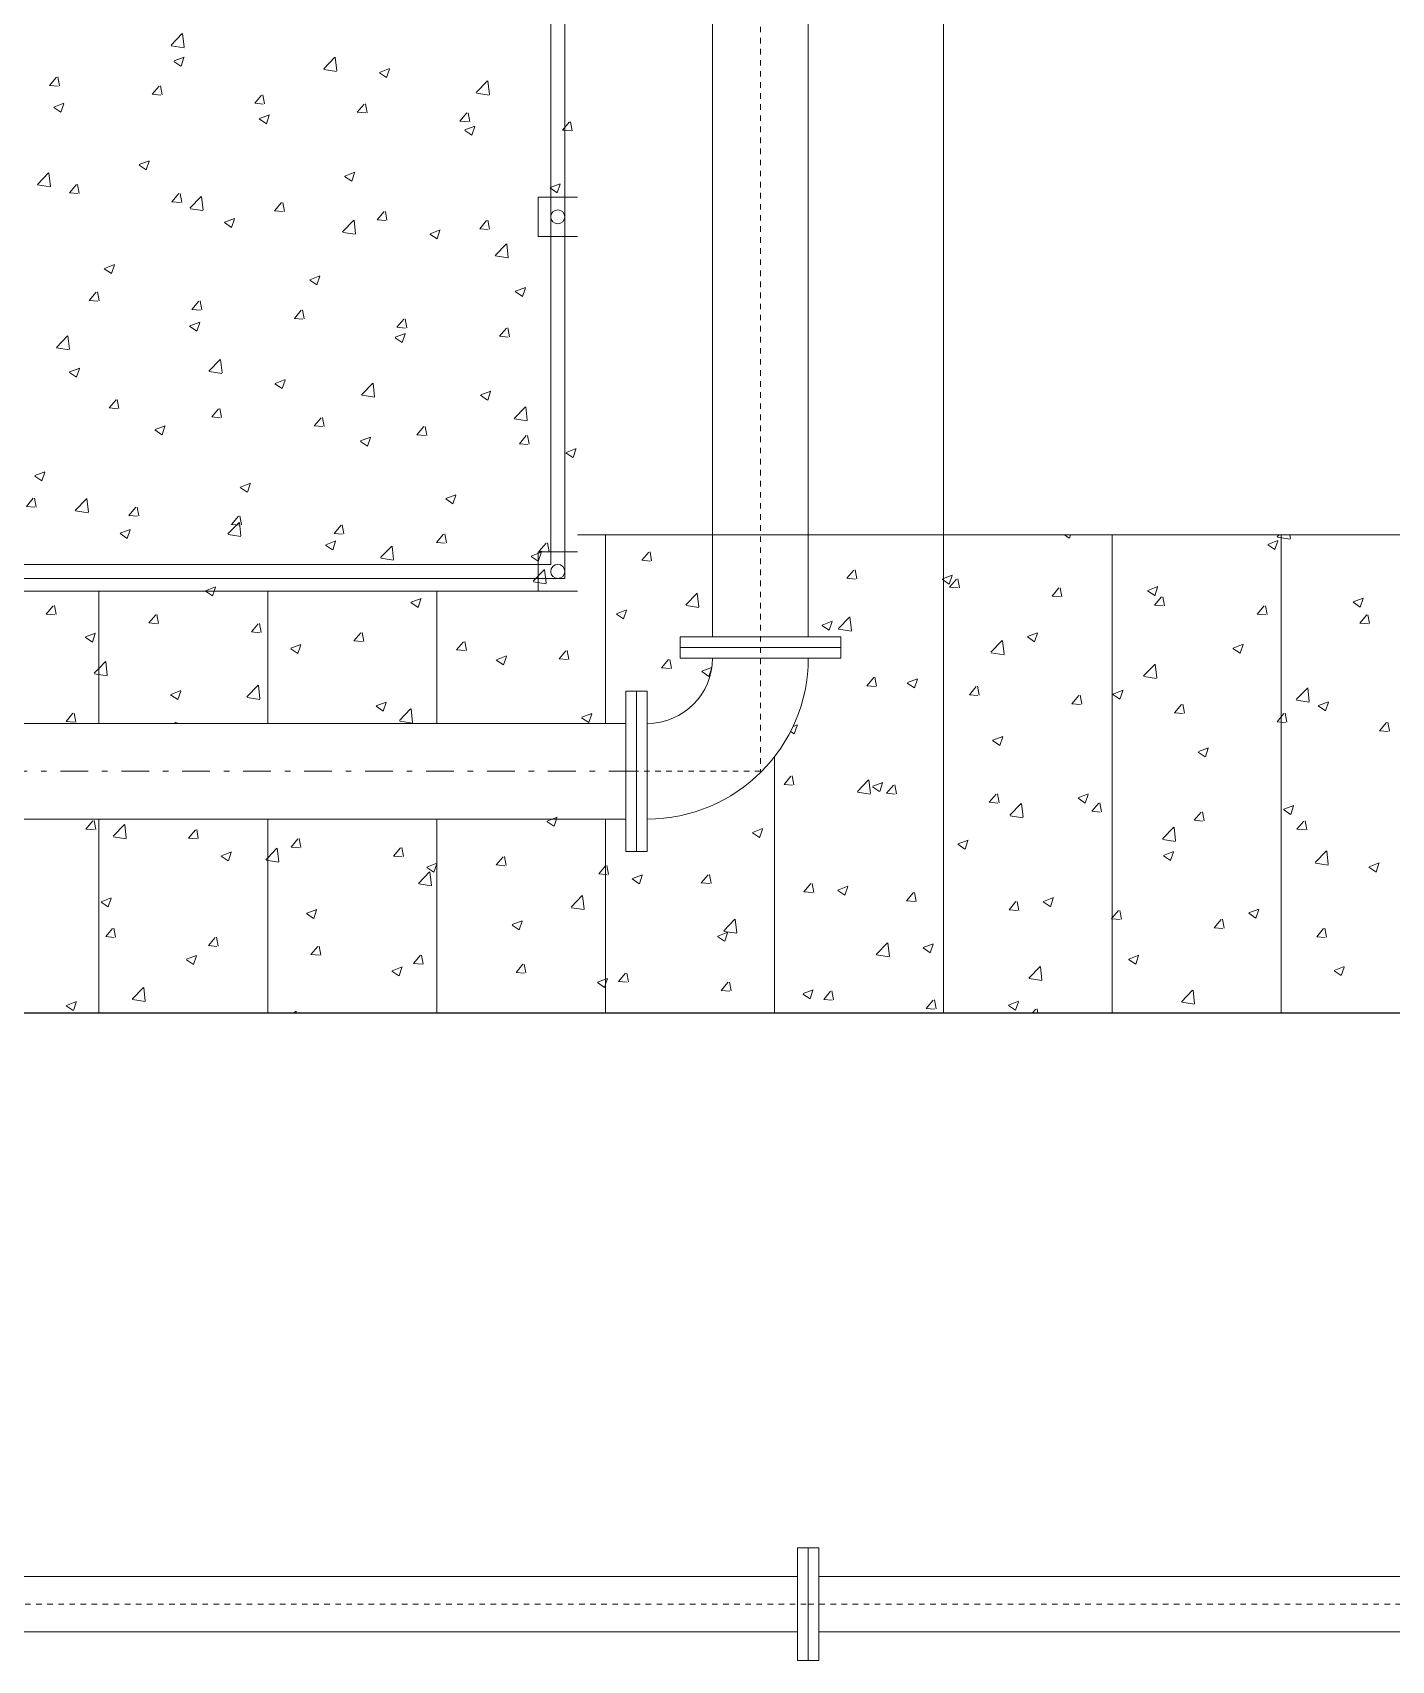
# Model space of a CAD drawing. Header units: millimetres. Extents: x -9869 to 940, y 100 to 694.
# Drawn here: x 468.83 to 493.35, y 299.82 to 329.21 of the extents above; entities that cross this region are included whole.
import ezdxf

# ---------------------------------------------------------------- set-up
doc = ezdxf.new("R2010")
doc.units = ezdxf.units.MM
doc.linetypes.add('SGC_DASHDOT', pattern=[1, 0.5, -0.25, 0, -0.25])
doc.layers.add('_incêndio 240', color=240, linetype='Continuous')
for name, color, linetype, lineweight in [('Alvenaria', 8, 'Continuous', 9), ('Aço 1020', 6, 'Continuous', 9), ('PAREDE', 7, 'Continuous', 9), ('SGC-Conexoes (Linhas Externas)', 6, 'Continuous', 9), ('SGC-EIXOS', 9, 'SGC_DASHDOT', 9), ('SGC-Tubos (Desenho Bifilar)', 6, 'Continuous', 9)]:
    doc.layers.add(name, color=color, linetype=linetype, lineweight=lineweight)

# ---------------------------------------------------------------- blocks, each defined once
blk = doc.blocks.new('BB-1-CA06-N10-D80-S0-L5800')
at = {"layer": 'SGC-EIXOS'}
blk.add_line((2900, 0), (-2900, 0), dxfattribs=at)
at = {"layer": 'SGC-Tubos (Desenho Bifilar)'}
for p, q in [((2881, 49), (-2881, 49)), ((2881, -49), (-2881, -49))]:
    blk.add_line(p, q, dxfattribs=at)
for points in [[(-2900, -100), (-2900, 100), (-2881, 100), (-2881, -100)], [(2900, -100), (2900, 100), (2881, 100), (2881, -100)]]:
    blk.add_lwpolyline(points, close=True, dxfattribs=at)
blk = doc.blocks.new('BB-1-CC01-N10-D150-S0', base_point=(382938, 71124))
at = {"layer": 'SGC-Conexoes (Linhas Externas)'}
for points in [[(382718, 71266.5), (382737, 71266.5), (382737, 70981.5), (382718, 70981.5)], [(383080.5, 70904), (383080.5, 70923), (382795.5, 70923), (382795.5, 70904)]]:
    blk.add_lwpolyline(points, close=True, dxfattribs=at)
for radius in [286, 116]:
    blk.add_arc((382737, 70923), radius, 0, 90, dxfattribs=at)
at = {"layer": 'SGC-EIXOS'}
for p, q in [((382718, 71124), (382938, 71124)), ((382938, 71124), (382938, 70904))]:
    blk.add_line(p, q, dxfattribs=at)
blk = doc.blocks.new('BB-1-CA06-N10-D150-S0-L2717')
at = {"layer": 'SGC-EIXOS'}
blk.add_line((1358.31, 0), (-1358.31, 0), dxfattribs=at)
at = {"layer": 'SGC-Tubos (Desenho Bifilar)'}
for p, q in [((1339.31, 85), (-1339.31, 85)), ((1339.31, -85), (-1339.31, -85))]:
    blk.add_line(p, q, dxfattribs=at)
for points in [[(-1358.31, -142.5), (-1358.31, 142.5), (-1339.31, 142.5), (-1339.31, -142.5)], [(1358.31, -142.5), (1358.31, 142.5), (1339.31, 142.5), (1339.31, -142.5)]]:
    blk.add_lwpolyline(points, close=True, dxfattribs=at)

msp = doc.modelspace()

# ---------------------------------------------------------------- linework, layer by layer
at = {"layer": '_incêndio 240'}
msp.add_lwpolyline([(661.568, 392.285), (661.568, 319.122), (518.799, 319.122), (518.799, 311.501), (431.411, 311.501), (431.411, 319.122), (229.547, 319.122), (229.547, 314.042), (209.224, 314.042), (209.224, 434.963)], dxfattribs=at)
at = {"layer": 'Alvenaria'}
for p, q in [((471.326, 328.978), (471.527, 329.188)), ((471.562, 328.944), (471.533, 329.189)), ((471.331, 328.969), (471.56, 328.933)), ((471.377, 328.686), (471.505, 328.6)), ((471.38, 328.694), (471.561, 328.763)), ((471.506, 328.599), (471.559, 328.755)), ((474.081, 328.551), (474.282, 328.761)), ((474.316, 328.516), (474.288, 328.761)), ((469.134, 328.254), (469.259, 328.402)), ((469.312, 328.245), (469.282, 328.407)), ((474.085, 328.542), (474.315, 328.506)), ((475.086, 328.48), (475.214, 328.393)), ((475.089, 328.487), (475.27, 328.556)), ((475.215, 328.393), (475.268, 328.549)), ((476.835, 328.124), (477.036, 328.334)), ((477.071, 328.089), (477.042, 328.334)), ((469.134, 328.254), (469.288, 328.241)), ((470.985, 328.092), (471.11, 328.24)), ((470.985, 328.092), (471.14, 328.079)), ((471.163, 328.083), (471.133, 328.245)), ((472.837, 327.93), (472.961, 328.079)), ((473.014, 327.921), (472.984, 328.083)), ((476.84, 328.114), (477.069, 328.079)), ((469.208, 327.854), (469.337, 327.767)), ((469.212, 327.861), (469.392, 327.931)), ((469.338, 327.767), (469.39, 327.923)), ((472.837, 327.93), (472.991, 327.917)), ((472.921, 327.655), (473.101, 327.724)), ((473.047, 327.56), (473.099, 327.716)), ((474.688, 327.768), (474.812, 327.917)), ((474.688, 327.768), (474.842, 327.755)), ((474.865, 327.759), (474.836, 327.921)), ((476.539, 327.606), (476.664, 327.755)), ((476.717, 327.597), (476.687, 327.759)), ((472.917, 327.647), (473.046, 327.561)), ((476.539, 327.606), (476.693, 327.593)), ((476.627, 327.441), (476.755, 327.354)), ((476.63, 327.448), (476.811, 327.517)), ((476.756, 327.354), (476.808, 327.51)), ((478.39, 327.444), (478.515, 327.593)), ((478.39, 327.444), (478.545, 327.431)), ((478.568, 327.435), (478.538, 327.597)), ((470.752, 326.822), (470.933, 326.891)), ((470.878, 326.728), (470.931, 326.884)), ((468.914, 326.464), (469.115, 326.674)), ((469.149, 326.429), (469.121, 326.674)), ((470.749, 326.815), (470.877, 326.728)), ((474.458, 326.608), (474.586, 326.521)), ((474.461, 326.615), (474.642, 326.685)), ((474.587, 326.521), (474.64, 326.677)), ((468.918, 326.455), (469.148, 326.419)), ((469.492, 326.313), (469.617, 326.461)), ((469.492, 326.313), (469.646, 326.299)), ((469.67, 326.303), (469.64, 326.465)), ((471.343, 326.151), (471.468, 326.299)), ((471.521, 326.141), (471.491, 326.303)), ((471.668, 326.037), (471.869, 326.247)), ((471.904, 326.002), (471.875, 326.247)), ((478.167, 326.401), (478.296, 326.315)), ((478.171, 326.409), (478.351, 326.478)), ((478.297, 326.314), (478.349, 326.47)), ((471.343, 326.151), (471.498, 326.137)), ((471.673, 326.027), (471.902, 325.992)), ((473.195, 325.989), (473.319, 326.137)), ((473.195, 325.989), (473.349, 325.975)), ((473.372, 325.979), (473.342, 326.141)), ((475.046, 325.827), (475.17, 325.975)), ((475.223, 325.818), (475.194, 325.979)), ((472.289, 325.776), (472.418, 325.689)), ((472.293, 325.783), (472.473, 325.852)), ((472.419, 325.689), (472.471, 325.845)), ((474.423, 325.61), (474.624, 325.819)), ((474.658, 325.575), (474.63, 325.82)), ((475.046, 325.827), (475.2, 325.813)), ((476.897, 325.665), (477.022, 325.813)), ((476.897, 325.665), (477.052, 325.651)), ((477.075, 325.656), (477.045, 325.817)), ((474.427, 325.6), (474.657, 325.565)), ((475.999, 325.569), (476.127, 325.482)), ((476.002, 325.576), (476.183, 325.646)), ((476.128, 325.482), (476.18, 325.638)), ((477.177, 325.183), (477.378, 325.392)), ((477.413, 325.148), (477.385, 325.393)), ((477.182, 325.173), (477.411, 325.137)), ((470.121, 324.943), (470.249, 324.857)), ((470.124, 324.95), (470.305, 325.02)), ((470.25, 324.856), (470.303, 325.012)), ((473.833, 324.744), (474.014, 324.813)), ((473.959, 324.65), (474.012, 324.806)), ((469.85, 324.371), (469.975, 324.52)), ((470.028, 324.362), (469.998, 324.524)), ((473.83, 324.736), (473.958, 324.65)), ((477.539, 324.53), (477.668, 324.443)), ((477.543, 324.537), (477.723, 324.606)), ((477.669, 324.443), (477.721, 324.599)), ((469.85, 324.371), (470.005, 324.358)), ((471.702, 324.209), (471.826, 324.358)), ((471.702, 324.209), (471.856, 324.196)), ((471.879, 324.2), (471.849, 324.362)), ((473.553, 324.047), (473.677, 324.196)), ((473.73, 324.038), (473.701, 324.2)), ((471.661, 323.904), (471.79, 323.817)), ((471.665, 323.911), (471.845, 323.981)), ((471.791, 323.817), (471.843, 323.973)), ((473.553, 324.047), (473.707, 324.034)), ((475.404, 323.885), (475.529, 324.034)), ((475.404, 323.885), (475.558, 323.872)), ((475.582, 323.876), (475.552, 324.038)), ((469.256, 323.523), (469.457, 323.732)), ((469.492, 323.488), (469.463, 323.733)), ((475.371, 323.697), (475.499, 323.611)), ((475.374, 323.705), (475.555, 323.774)), ((475.5, 323.61), (475.552, 323.766)), ((477.255, 323.723), (477.38, 323.872)), ((477.255, 323.723), (477.41, 323.71)), ((477.433, 323.714), (477.403, 323.876)), ((469.26, 323.513), (469.49, 323.478)), ((472.01, 323.096), (472.212, 323.305)), ((472.246, 323.061), (472.218, 323.306)), ((469.493, 323.072), (469.621, 322.985)), ((469.496, 323.079), (469.677, 323.148)), ((469.622, 322.985), (469.675, 323.141)), ((472.015, 323.086), (472.245, 323.05)), ((473.202, 322.865), (473.33, 322.778)), ((473.205, 322.872), (473.386, 322.942)), ((473.331, 322.778), (473.384, 322.934)), ((474.765, 322.668), (474.966, 322.878)), ((475.001, 322.633), (474.972, 322.879)), ((476.915, 322.665), (477.095, 322.735)), ((477.041, 322.571), (477.093, 322.727)), ((470.208, 322.43), (470.333, 322.578)), ((470.208, 322.43), (470.363, 322.416)), ((470.386, 322.421), (470.356, 322.582)), ((472.06, 322.268), (472.184, 322.416)), ((472.237, 322.259), (472.207, 322.42)), ((474.77, 322.659), (474.999, 322.623)), ((476.911, 322.658), (477.04, 322.572)), ((477.52, 322.241), (477.721, 322.451)), ((477.755, 322.206), (477.727, 322.451)), ((472.06, 322.268), (472.214, 322.254)), ((473.911, 322.106), (474.035, 322.254)), ((474.088, 322.097), (474.059, 322.258)), ((477.524, 322.232), (477.754, 322.196)), ((471.033, 322.032), (471.162, 321.946)), ((471.037, 322.04), (471.217, 322.109)), ((471.163, 321.945), (471.215, 322.101)), ((473.911, 322.106), (474.065, 322.092)), ((474.743, 321.826), (474.871, 321.739)), ((474.746, 321.833), (474.927, 321.902)), ((474.872, 321.739), (474.924, 321.895)), ((475.762, 321.944), (475.887, 322.092)), ((475.762, 321.944), (475.917, 321.93)), ((475.94, 321.935), (475.91, 322.096)), ((477.614, 321.782), (477.738, 321.93)), ((477.791, 321.773), (477.761, 321.934)), ((477.614, 321.782), (477.768, 321.768)), ((478.452, 321.619), (478.58, 321.532)), ((478.455, 321.626), (478.636, 321.696)), ((478.581, 321.532), (478.634, 321.688)), ((468.868, 321.207), (469.049, 321.277)), ((468.994, 321.113), (469.047, 321.269)), ((468.865, 321.2), (468.993, 321.113)), ((472.574, 320.993), (472.702, 320.907)), ((472.577, 321.001), (472.758, 321.07)), ((472.703, 320.906), (472.756, 321.062)), ((468.715, 320.65), (468.84, 320.799)), ((468.715, 320.65), (468.87, 320.637)), ((468.893, 320.641), (468.863, 320.803)), ((469.598, 320.581), (469.799, 320.791)), ((469.834, 320.546), (469.805, 320.792)), ((476.283, 320.787), (476.412, 320.7)), ((476.287, 320.794), (476.467, 320.863)), ((476.413, 320.7), (476.465, 320.856)), ((469.603, 320.572), (469.832, 320.536)), ((470.567, 320.488), (470.691, 320.637)), ((470.567, 320.488), (470.721, 320.475)), ((470.744, 320.479), (470.714, 320.641)), ((472.353, 320.154), (472.554, 320.364)), ((472.418, 320.327), (472.542, 320.475)), ((472.588, 320.119), (472.56, 320.364)), ((472.595, 320.317), (472.565, 320.479)), ((470.405, 320.161), (470.534, 320.074)), ((470.409, 320.168), (470.589, 320.237)), ((470.535, 320.074), (470.587, 320.23)), ((472.357, 320.145), (472.587, 320.109)), ((472.418, 320.326), (472.572, 320.313)), ((474.269, 320.165), (474.394, 320.313)), ((474.269, 320.164), (474.423, 320.151)), ((474.447, 320.155), (474.417, 320.317)), ((476.12, 320.003), (476.245, 320.151)), ((476.298, 319.993), (476.268, 320.155)), ((487.453, 320.138), (487.539, 320.08)), ((487.54, 320.079), (487.56, 320.138)), ((491.292, 320.105), (491.324, 320.138)), ((491.297, 320.096), (491.526, 320.06)), ((491.528, 320.07), (491.52, 320.138)), ((474.115, 319.954), (474.243, 319.867)), ((474.118, 319.961), (474.299, 320.031)), ((474.244, 319.867), (474.296, 320.023)), ((475.107, 319.727), (475.308, 319.936)), ((475.343, 319.692), (475.314, 319.937)), ((476.12, 320.002), (476.275, 319.989)), ((477.827, 319.755), (478.008, 319.824)), ((477.953, 319.66), (478.006, 319.816)), ((477.972, 319.841), (478.096, 319.989)), ((477.972, 319.841), (478.126, 319.827)), ((478.149, 319.831), (478.119, 319.993)), ((479.823, 319.679), (479.947, 319.827)), ((480, 319.669), (479.971, 319.831)), ((491.12, 319.96), (491.249, 319.873)), ((491.124, 319.967), (491.304, 320.036)), ((491.25, 319.873), (491.302, 320.029)), ((475.112, 319.717), (475.341, 319.682)), ((477.824, 319.747), (477.952, 319.661)), ((477.862, 319.3), (478.063, 319.509)), ((478.097, 319.265), (478.069, 319.51)), ((479.823, 319.679), (479.977, 319.665)), ((483.525, 319.355), (483.65, 319.503)), ((483.703, 319.345), (483.673, 319.507)), ((471.949, 319.129), (472.13, 319.198)), ((472.105, 319.122), (472.128, 319.191)), ((477.866, 319.29), (478.096, 319.255)), ((483.525, 319.355), (483.68, 319.341)), ((485.242, 319.334), (485.267, 319.318)), ((485.246, 319.341), (485.267, 319.349)), ((485.267, 319.349), (485.426, 319.411)), ((485.267, 319.318), (485.371, 319.247)), ((485.372, 319.247), (485.424, 319.403)), ((485.377, 319.193), (485.501, 319.341)), ((485.377, 319.193), (485.531, 319.179)), ((485.554, 319.183), (485.524, 319.345)), ((487.405, 319.021), (487.376, 319.183)), ((488.955, 319.135), (489.136, 319.204)), ((489.081, 319.04), (489.133, 319.196)), ((471.946, 319.122), (472.074, 319.035)), ((472.075, 319.035), (472.105, 319.122)), ((475.655, 318.915), (475.784, 318.828)), ((475.659, 318.922), (475.839, 318.992)), ((475.785, 318.828), (475.837, 318.984)), ((480.616, 318.873), (480.817, 319.082)), ((480.852, 318.838), (480.823, 319.083)), ((487.228, 319.031), (487.352, 319.179)), ((487.228, 319.031), (487.382, 319.017)), ((488.952, 319.127), (489.08, 319.041)), ((489.079, 318.869), (489.204, 319.017)), ((489.257, 318.859), (489.227, 319.021)), ((492.661, 318.921), (492.789, 318.834)), ((492.664, 318.928), (492.845, 318.997)), ((492.79, 318.834), (492.843, 318.99)), ((469.073, 318.709), (469.198, 318.857)), ((469.073, 318.709), (469.228, 318.695)), ((469.251, 318.7), (469.221, 318.861)), ((470.925, 318.547), (471.049, 318.695)), ((471.102, 318.538), (471.072, 318.7)), ((479.365, 318.708), (479.493, 318.622)), ((479.368, 318.715), (479.549, 318.785)), ((479.494, 318.621), (479.546, 318.777)), ((480.621, 318.863), (480.85, 318.827)), ((483.371, 318.445), (483.572, 318.655)), ((483.607, 318.41), (483.578, 318.656)), ((489.079, 318.869), (489.234, 318.855)), ((490.93, 318.707), (491.085, 318.693)), ((490.931, 318.707), (491.055, 318.855)), ((491.108, 318.698), (491.078, 318.859)), ((492.782, 318.545), (492.906, 318.693)), ((492.959, 318.536), (492.929, 318.697)), ((469.781, 318.296), (469.961, 318.366)), ((469.907, 318.202), (469.959, 318.358)), ((470.925, 318.547), (471.079, 318.533)), ((472.776, 318.385), (472.9, 318.533)), ((472.776, 318.385), (472.93, 318.371)), ((472.953, 318.376), (472.924, 318.538)), ((474.627, 318.223), (474.752, 318.371)), ((474.805, 318.214), (474.775, 318.376)), ((483.074, 318.501), (483.202, 318.415)), ((483.077, 318.509), (483.258, 318.578)), ((483.203, 318.415), (483.256, 318.571)), ((483.375, 318.436), (483.605, 318.4)), ((486.786, 318.302), (486.967, 318.371)), ((486.912, 318.208), (486.965, 318.364)), ((492.782, 318.545), (492.936, 318.531)), ((469.777, 318.289), (469.906, 318.203)), ((473.487, 318.082), (473.615, 317.996)), ((473.49, 318.09), (473.671, 318.159)), ((473.616, 317.996), (473.668, 318.151)), ((474.627, 318.223), (474.782, 318.21)), ((476.479, 318.061), (476.603, 318.209)), ((476.479, 318.061), (476.633, 318.048)), ((476.656, 318.052), (476.626, 318.214)), ((478.33, 317.899), (478.454, 318.047)), ((478.507, 317.89), (478.477, 318.052)), ((486.125, 318.018), (486.327, 318.228)), ((486.13, 318.009), (486.36, 317.973)), ((486.361, 317.983), (486.333, 318.228)), ((486.783, 318.295), (486.911, 318.208)), ((490.492, 318.088), (490.621, 318.001)), ((490.496, 318.095), (490.676, 318.165)), ((490.622, 318.001), (490.674, 318.157)), ((469.94, 317.64), (470.024, 317.728)), ((470.024, 317.728), (470.141, 317.849)), ((470.176, 317.605), (470.147, 317.85)), ((477.196, 317.876), (477.324, 317.789)), ((477.199, 317.883), (477.38, 317.952)), ((477.325, 317.789), (477.378, 317.945)), ((478.33, 317.899), (478.484, 317.886)), ((480.181, 317.737), (480.305, 317.886)), ((480.181, 317.737), (480.335, 317.724)), ((480.358, 317.728), (480.329, 317.89)), ((480.909, 317.676), (481.088, 317.745)), ((481.035, 317.582), (481.087, 317.738)), ((488.88, 317.591), (489.081, 317.8)), ((489.116, 317.556), (489.087, 317.801)), ((469.945, 317.63), (470.174, 317.595)), ((472.695, 317.213), (472.896, 317.422)), ((472.93, 317.178), (472.902, 317.423)), ((480.905, 317.669), (481.034, 317.582)), ((483.884, 317.413), (484.008, 317.562)), ((484.061, 317.404), (484.031, 317.566)), ((484.614, 317.462), (484.743, 317.376)), ((484.618, 317.47), (484.798, 317.539)), ((484.744, 317.375), (484.796, 317.531)), ((488.885, 317.581), (489.114, 317.546)), ((471.318, 317.25), (471.446, 317.163)), ((471.321, 317.257), (471.502, 317.327)), ((471.447, 317.163), (471.5, 317.319)), ((472.699, 317.203), (472.929, 317.168)), ((483.884, 317.413), (484.038, 317.4)), ((485.735, 317.251), (485.859, 317.4)), ((485.735, 317.251), (485.889, 317.238)), ((485.912, 317.242), (485.882, 317.404)), ((487.586, 317.089), (487.711, 317.238)), ((487.764, 317.08), (487.734, 317.242)), ((488.324, 317.256), (488.452, 317.169)), ((488.327, 317.263), (488.508, 317.332)), ((488.453, 317.169), (488.505, 317.325)), ((491.635, 317.164), (491.836, 317.373)), ((491.639, 317.154), (491.869, 317.119)), ((491.87, 317.129), (491.842, 317.374)), ((492.036, 317.056), (492.217, 317.126)), ((469.432, 316.768), (469.556, 316.916)), ((469.609, 316.758), (469.579, 316.92)), ((475.027, 317.043), (475.156, 316.957)), ((475.031, 317.051), (475.211, 317.12)), ((475.157, 316.956), (475.209, 317.112)), ((475.449, 316.786), (475.65, 316.995)), ((475.685, 316.751), (475.657, 316.996)), ((478.737, 316.837), (478.865, 316.75)), ((478.74, 316.844), (478.921, 316.913)), ((478.866, 316.75), (478.918, 316.906)), ((487.586, 317.089), (487.74, 317.076)), ((489.437, 316.927), (489.562, 317.076)), ((489.437, 316.927), (489.592, 316.914)), ((489.615, 316.918), (489.585, 317.08)), ((491.289, 316.765), (491.363, 316.855)), ((491.363, 316.855), (491.413, 316.914)), ((491.466, 316.756), (491.436, 316.918)), ((492.033, 317.049), (492.161, 316.962)), ((492.162, 316.962), (492.215, 317.118)), ((469.432, 316.767), (469.586, 316.754)), ((471.391, 316.734), (471.407, 316.754)), ((471.435, 316.734), (471.43, 316.758)), ((475.454, 316.776), (475.683, 316.74)), ((482.508, 316.588), (482.574, 316.543)), ((482.552, 316.677), (482.63, 316.707)), ((482.575, 316.543), (482.628, 316.699)), ((491.289, 316.765), (491.443, 316.752)), ((493.14, 316.603), (493.264, 316.752)), ((493.14, 316.603), (493.294, 316.59)), ((493.317, 316.594), (493.287, 316.756)), ((486.155, 316.423), (486.283, 316.337)), ((486.158, 316.43), (486.339, 316.5)), ((486.284, 316.336), (486.337, 316.492)), ((489.868, 316.224), (490.048, 316.293)), ((489.994, 316.13), (490.046, 316.285)), ((489.864, 316.216), (489.993, 316.13)), ((482.39, 315.634), (482.515, 315.782)), ((482.568, 315.625), (482.538, 315.786)), ((483.713, 315.504), (483.914, 315.713)), ((483.949, 315.469), (483.92, 315.714)), ((483.99, 315.598), (484.17, 315.667)), ((484.116, 315.504), (484.168, 315.66)), ((482.39, 315.634), (482.545, 315.62)), ((483.718, 315.494), (483.947, 315.459)), ((483.986, 315.591), (484.115, 315.504)), ((484.242, 315.472), (484.366, 315.62)), ((484.242, 315.472), (484.396, 315.458)), ((484.419, 315.463), (484.389, 315.624)), ((486.093, 315.31), (486.217, 315.458)), ((486.27, 315.301), (486.241, 315.462)), ((487.696, 315.384), (487.824, 315.297)), ((487.699, 315.391), (487.88, 315.461)), ((487.825, 315.297), (487.877, 315.453)), ((486.093, 315.31), (486.247, 315.296)), ((486.468, 315.077), (486.669, 315.286)), ((486.472, 315.067), (486.702, 315.032)), ((486.703, 315.042), (486.675, 315.287)), ((487.944, 315.148), (488.069, 315.296)), ((487.944, 315.148), (488.098, 315.134)), ((488.122, 315.139), (488.092, 315.3)), ((489.795, 314.986), (489.92, 315.134)), ((489.973, 314.977), (489.943, 315.138)), ((491.405, 315.177), (491.533, 315.091)), ((491.408, 315.185), (491.589, 315.254)), ((491.534, 315.09), (491.587, 315.246)), ((469.79, 314.826), (469.914, 314.974)), ((469.79, 314.826), (469.944, 314.813)), ((469.967, 314.817), (469.937, 314.979)), ((470.282, 314.699), (470.484, 314.908)), ((470.518, 314.664), (470.49, 314.909)), ((471.641, 314.664), (471.765, 314.813)), ((471.818, 314.655), (471.789, 314.817)), ((478.109, 314.965), (478.237, 314.878)), ((478.112, 314.972), (478.293, 315.042)), ((478.238, 314.878), (478.281, 315.007)), ((478.281, 315.007), (478.29, 315.034)), ((481.821, 314.766), (482.002, 314.835)), ((481.947, 314.671), (482, 314.827)), ((489.222, 314.649), (489.423, 314.859)), ((489.458, 314.615), (489.429, 314.86)), ((489.795, 314.986), (489.95, 314.972)), ((491.647, 314.824), (491.771, 314.972)), ((491.647, 314.824), (491.801, 314.81)), ((491.824, 314.815), (491.794, 314.976)), ((470.287, 314.689), (470.517, 314.653)), ((471.641, 314.664), (471.795, 314.651)), ((473.073, 314.309), (473.238, 314.481)), ((473.273, 314.236), (473.244, 314.482)), ((473.492, 314.502), (473.617, 314.651)), ((473.492, 314.502), (473.646, 314.489)), ((473.67, 314.493), (473.64, 314.655)), ((475.343, 314.34), (475.468, 314.489)), ((475.521, 314.331), (475.491, 314.493)), ((481.818, 314.758), (481.946, 314.672)), ((485.527, 314.552), (485.655, 314.465)), ((485.53, 314.559), (485.711, 314.628)), ((485.656, 314.465), (485.709, 314.621)), ((489.227, 314.64), (489.456, 314.604)), ((472.231, 314.339), (472.359, 314.253)), ((472.234, 314.346), (472.415, 314.416)), ((472.36, 314.252), (472.412, 314.408)), ((473.037, 314.271), (473.073, 314.309)), ((473.042, 314.262), (473.073, 314.257)), ((473.073, 314.257), (473.271, 314.226)), ((475.343, 314.34), (475.498, 314.327)), ((475.943, 314.14), (476.124, 314.209)), ((476.069, 314.046), (476.121, 314.2)), ((476.121, 314.2), (476.122, 314.202)), ((477.195, 314.178), (477.319, 314.327)), ((477.372, 314.169), (477.342, 314.331)), ((489.236, 314.345), (489.365, 314.258)), ((489.24, 314.352), (489.42, 314.421)), ((489.366, 314.258), (489.418, 314.414)), ((491.977, 314.222), (492.178, 314.432)), ((491.981, 314.213), (492.211, 314.177)), ((492.212, 314.187), (492.184, 314.432)), ((492.949, 314.145), (493.13, 314.215)), ((493.075, 314.051), (493.127, 314.207)), ((475.792, 313.844), (475.993, 314.054)), ((475.94, 314.132), (476.068, 314.046)), ((476.027, 313.809), (475.999, 314.054)), ((477.195, 314.178), (477.349, 314.165)), ((479.046, 314.016), (479.17, 314.164)), ((479.046, 314.016), (479.17, 314.005)), ((479.17, 314.164), (479.17, 314.165)), ((479.17, 314.005), (479.2, 314.003)), ((479.223, 314.007), (479.194, 314.169)), ((479.649, 313.926), (479.778, 313.839)), ((479.653, 313.933), (479.833, 314.002)), ((479.779, 313.839), (479.831, 313.995)), ((480.897, 313.854), (481.022, 314.003)), ((481.075, 313.845), (481.045, 314.007)), ((492.946, 314.138), (493.074, 314.052)), ((475.796, 313.835), (476.026, 313.799)), ((478.546, 313.417), (478.747, 313.626)), ((478.782, 313.382), (478.753, 313.627)), ((480.897, 313.854), (481.052, 313.841)), ((482.749, 313.692), (482.873, 313.841)), ((482.749, 313.692), (482.903, 313.679)), ((482.926, 313.683), (482.896, 313.845)), ((483.358, 313.719), (483.487, 313.632)), ((483.362, 313.726), (483.542, 313.796)), ((483.488, 313.632), (483.54, 313.788)), ((484.6, 313.53), (484.724, 313.679)), ((484.777, 313.521), (484.747, 313.683)), ((470.062, 313.507), (470.19, 313.42)), ((470.065, 313.514), (470.246, 313.583)), ((470.191, 313.42), (470.244, 313.576)), ((473.775, 313.307), (473.955, 313.377)), ((473.901, 313.213), (473.953, 313.369)), ((478.551, 313.407), (478.78, 313.372)), ((484.6, 313.53), (484.754, 313.517)), ((486.451, 313.369), (486.576, 313.517)), ((486.451, 313.368), (486.605, 313.355)), ((486.628, 313.359), (486.599, 313.521)), ((487.068, 313.512), (487.196, 313.426)), ((487.071, 313.52), (487.252, 313.589)), ((487.197, 313.425), (487.249, 313.581)), ((488.315, 313.222), (488.427, 313.355)), ((488.48, 313.197), (488.45, 313.359)), ((490.777, 313.306), (490.905, 313.219)), ((490.78, 313.313), (490.961, 313.382)), ((490.906, 313.219), (490.959, 313.375)), ((470.148, 312.885), (470.272, 313.033)), ((470.325, 312.875), (470.295, 313.037)), ((473.771, 313.3), (473.9, 313.213)), ((477.481, 313.093), (477.609, 313.007)), ((477.484, 313.101), (477.665, 313.17)), ((477.61, 313.006), (477.662, 313.162)), ((481.301, 312.99), (481.502, 313.199)), ((481.536, 312.955), (481.508, 313.2)), ((488.302, 313.207), (488.315, 313.222)), ((488.302, 313.206), (488.315, 313.205)), ((488.315, 313.205), (488.457, 313.193)), ((490.154, 313.045), (490.278, 313.193)), ((490.154, 313.044), (490.308, 313.031)), ((490.331, 313.035), (490.301, 313.197)), ((492.005, 312.883), (492.129, 313.031)), ((492.182, 312.873), (492.152, 313.035)), ((470.148, 312.885), (470.302, 312.871)), ((471.999, 312.723), (472.124, 312.871)), ((471.999, 312.723), (472.153, 312.709)), ((472.177, 312.713), (472.147, 312.875)), ((481.19, 312.887), (481.318, 312.8)), ((481.193, 312.894), (481.374, 312.963)), ((481.305, 312.98), (481.535, 312.945)), ((481.319, 312.8), (481.372, 312.956)), ((484.055, 312.562), (484.256, 312.772)), ((484.291, 312.528), (484.262, 312.773)), ((484.902, 312.687), (485.083, 312.757)), ((485.028, 312.593), (485.081, 312.749)), ((492.005, 312.882), (492.159, 312.869)), ((471.603, 312.468), (471.731, 312.381)), ((471.606, 312.475), (471.787, 312.544)), ((471.732, 312.381), (471.784, 312.537)), ((473.85, 312.561), (473.975, 312.709)), ((473.85, 312.561), (474.005, 312.547)), ((474.028, 312.552), (473.998, 312.713)), ((475.702, 312.399), (475.826, 312.547)), ((475.879, 312.39), (475.849, 312.551)), ((484.06, 312.553), (484.289, 312.517)), ((484.899, 312.68), (485.027, 312.593)), ((488.608, 312.473), (488.737, 312.387)), ((488.612, 312.48), (488.792, 312.55)), ((488.738, 312.386), (488.79, 312.542)), ((475.312, 312.261), (475.44, 312.174)), ((475.315, 312.268), (475.496, 312.338)), ((475.441, 312.174), (475.494, 312.33)), ((475.702, 312.399), (475.856, 312.385)), ((477.553, 312.237), (477.677, 312.385)), ((477.553, 312.237), (477.707, 312.223)), ((477.73, 312.228), (477.7, 312.389)), ((479.17, 312.117), (479.205, 312.131)), ((479.404, 312.075), (479.529, 312.223)), ((479.582, 312.066), (479.552, 312.227)), ((486.81, 312.135), (487.011, 312.345)), ((487.045, 312.1), (487.017, 312.345)), ((492.318, 312.266), (492.446, 312.18)), ((492.321, 312.274), (492.502, 312.343)), ((492.447, 312.18), (492.499, 312.336)), ((470.625, 311.757), (470.826, 311.967)), ((470.86, 311.722), (470.832, 311.967)), ((479.021, 312.054), (479.15, 311.968)), ((479.025, 312.061), (479.17, 312.117)), ((479.151, 311.967), (479.17, 312.024)), ((479.17, 312.024), (479.203, 312.123)), ((479.404, 312.075), (479.558, 312.061)), ((481.255, 311.913), (481.38, 312.061)), ((481.255, 311.913), (481.41, 311.899)), ((481.433, 311.904), (481.403, 312.065)), ((482.73, 311.847), (482.859, 311.761)), ((482.734, 311.855), (482.914, 311.924)), ((482.86, 311.761), (482.912, 311.916)), ((483.107, 311.751), (483.231, 311.899)), ((483.284, 311.742), (483.254, 311.903)), ((486.814, 312.126), (487.044, 312.09)), ((489.564, 311.708), (489.765, 311.918)), ((489.8, 311.673), (489.772, 311.918)), ((469.434, 311.635), (469.562, 311.549)), ((469.437, 311.642), (469.618, 311.712)), ((469.563, 311.548), (469.616, 311.704)), ((470.629, 311.748), (470.859, 311.712)), ((473.544, 311.501), (473.58, 311.539)), ((473.591, 311.501), (473.586, 311.54)), ((483.107, 311.751), (483.261, 311.737)), ((484.958, 311.589), (485.082, 311.737)), ((484.958, 311.589), (485.112, 311.575)), ((485.135, 311.58), (485.106, 311.741)), ((486.44, 311.641), (486.568, 311.554)), ((486.443, 311.648), (486.624, 311.717)), ((486.569, 311.554), (486.621, 311.71)), ((486.871, 311.501), (486.934, 311.575)), ((486.971, 311.501), (486.957, 311.58)), ((489.569, 311.699), (489.798, 311.663)), ((473.317, 311.501), (473.327, 311.505)), ((490.308, 311.501), (490.333, 311.511)), ((490.33, 311.501), (490.331, 311.503))]:
    msp.add_line(p, q, dxfattribs=at)
at = {"layer": 'Aço 1020'}
for p, q in [((478.179, 325.88), (478.179, 340.106)), ((478.433, 325.88), (478.433, 340.106)), ((478.179, 319.605), (478.179, 325.88)), ((478.433, 319.351), (478.433, 325.88)), ((464.08, 319.605), (478.179, 319.605)), ((464.08, 319.351), (478.433, 319.351))]:
    msp.add_line(p, q, dxfattribs=at)
for points in [[(478.662, 325.524), (477.95, 325.524), (477.95, 326.235), (478.662, 326.235)], [(478.662, 319.122), (477.95, 319.122), (477.95, 319.834), (478.662, 319.834)]]:
    msp.add_lwpolyline(points, dxfattribs=at)
for centre in [(478.306, 325.88), (478.306, 319.478)]:
    msp.add_circle(centre, 0.127, dxfattribs=at)
at = {"layer": 'PAREDE'}
for p, q in [((485.267, 311.501), (485.267, 368.913)), ((518.799, 320.138), (478.662, 320.138)), ((479.17, 316.734), (479.17, 320.138)), ((488.315, 311.501), (488.315, 320.138)), ((491.363, 311.501), (491.363, 320.138)), ((470.024, 316.734), (470.024, 319.122)), ((473.073, 316.734), (473.073, 319.122)), ((476.121, 316.734), (476.121, 319.122)), ((482.218, 311.501), (482.218, 316.132)), ((470.024, 311.501), (470.024, 315.007)), ((473.073, 311.501), (473.073, 315.007)), ((476.121, 311.501), (476.121, 315.007)), ((479.17, 311.501), (479.17, 315.007))]:
    msp.add_line(p, q, dxfattribs=at)
for points in [[(478.662, 319.122), (346.562, 319.122)], [(478.662, 319.122), (431.411, 319.122)], [(431.411, 319.122), (431.411, 311.501), (518.799, 311.501)]]:
    msp.add_lwpolyline(points, dxfattribs=at)
at = {"layer": 'SGC-EIXOS'}
msp.add_line((479.729, 315.871), (447.364, 315.871), dxfattribs=at)
at = {"layer": 'SGC-Tubos (Desenho Bifilar)'}
for p, q in [((479.536, 316.734), (447.557, 316.734)), ((479.536, 315.007), (447.557, 315.007))]:
    msp.add_line(p, q, dxfattribs=at)
msp.add_lwpolyline([(479.729, 314.423), (479.729, 317.319), (479.536, 317.319), (479.536, 314.423)], close=True, dxfattribs=at)

# ---------------------------------------------------------------- block references
at = {"layer": 'SGC-Conexoes (Linhas Externas)', "xscale": 0.01016147392798765, "yscale": 0.01016147392798765, "zscale": 0.01016147392798765, "rotation": 270}
msp.add_blockref('BB-1-CC01-N10-D150-S0', (481.964, 315.871), dxfattribs=at)
at = {"layer": 'SGC-Tubos (Desenho Bifilar)', "xscale": 0.01016147392798765, "yscale": 0.01016147392798765, "zscale": 0.01016147392798765}
for name, p, rotation in [('BB-1-CA06-N10-D150-S0-L2717', (481.964, 331.909), 89.99999999999999), ('BB-1-CA06-N10-D80-S0-L5800', (453.36, 300.833), 180), ('BB-1-CA06-N10-D80-S0-L5800', (512.296, 300.833), 180)]:
    msp.add_blockref(name, p, dxfattribs=dict(at, rotation=rotation))

doc.saveas('drawing.dxf')
